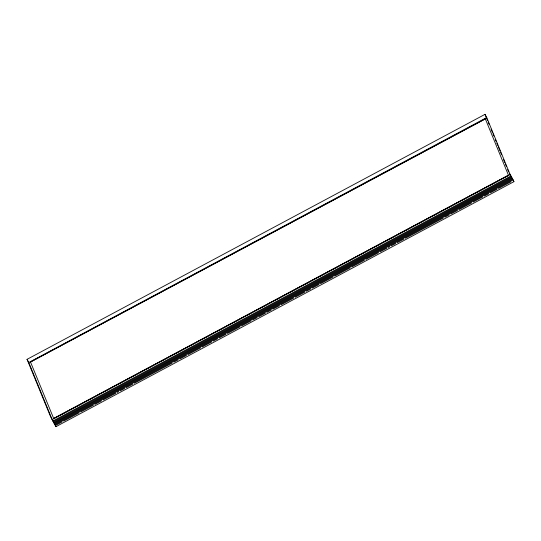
<?xml version="1.0" encoding="UTF-8"?>
<svg xmlns="http://www.w3.org/2000/svg" width="541" height="541" viewBox="0 0 541 541"><rect width="100%" height="100%" fill="white"/><g stroke="black" fill="none" stroke-linecap="round" stroke-linejoin="round"><path stroke-width="0.81" d="M27.05 359.332L484.993 114.354L486.738 117.539L510.149 174.615L512.55 179.017L54.607 423.995L52.2 419.593L28.795 362.517L27.05 359.332L50.658 416.888L56.007 426.646L513.95 181.668L512.577 179.044M28.795 362.517L486.738 117.539M30.499 361.99L485.345 118.864L30.499 361.99L53.694 418.504L508.459 175.23L485.263 118.716M52.2 419.593L510.149 174.615M52.95 420.959L510.893 175.981M53.363 421.716L511.306 176.745M53.802 422.507L511.725 177.502M54.195 423.238L512.138 178.26M62.141 421.926L55.439 425.51L55.02 424.753L512.969 179.774M63.628 421.128L79.263 412.763M80.751 411.972L93.41 405.195M94.905 404.398L101.607 400.813M103.094 400.015L115.754 393.246M117.241 392.448L118.729 391.65M120.217 390.859L124.687 388.465M126.175 387.667L132.876 384.083M134.364 383.285L172.342 362.97M173.83 362.179L178.3 359.785M179.788 358.987L186.489 355.403M187.977 354.605L200.637 347.836M202.131 347.038L211.808 341.858M213.296 341.067L217.766 338.673M219.254 337.875L225.955 334.291M227.443 333.493L240.103 326.723M241.59 325.925L251.274 320.752M252.762 319.954L257.232 317.56M258.72 316.769L265.421 313.178M266.909 312.387L271.379 309.993M272.867 309.195L279.569 305.611M281.056 304.813L293.716 298.044M295.203 297.246L304.887 292.066M306.375 291.274L310.845 288.88M312.333 288.082L319.034 284.498M320.522 283.7L333.182 276.931M334.669 276.133L350.311 267.768M351.799 266.977L364.458 260.201M365.946 259.403L378.605 252.633M380.093 251.835L386.795 248.251M388.282 247.453L389.777 246.655M391.265 245.864L395.728 243.47M397.222 242.672L403.924 239.088M405.412 238.29L443.39 217.976M444.878 217.184L449.341 214.791M450.836 213.993L457.537 210.408M459.025 209.61L471.684 202.841M473.172 202.043L482.849 196.863M484.344 196.072L488.807 193.678M490.302 192.88L497.003 189.296M498.491 188.498L511.15 181.729M513.916 181.627L509.399 173.37M54.607 423.995L55.02 424.753M508.459 175.23L53.694 418.504M484.993 114.354L487.549 120.575M488.185 122.131L489.145 124.464M491.059 129.13L492.33 132.241M492.973 133.796L493.926 136.129M495.204 139.24L496.158 141.573M496.8 143.135L497.754 145.468M498.396 147.024L499.992 150.912M500.628 152.467L501.581 154.8M503.495 159.467L504.773 162.577M505.416 164.133L506.369 166.466M507.647 169.576L508.601 171.91M55.439 425.51L56 426.633"/></g></svg>
